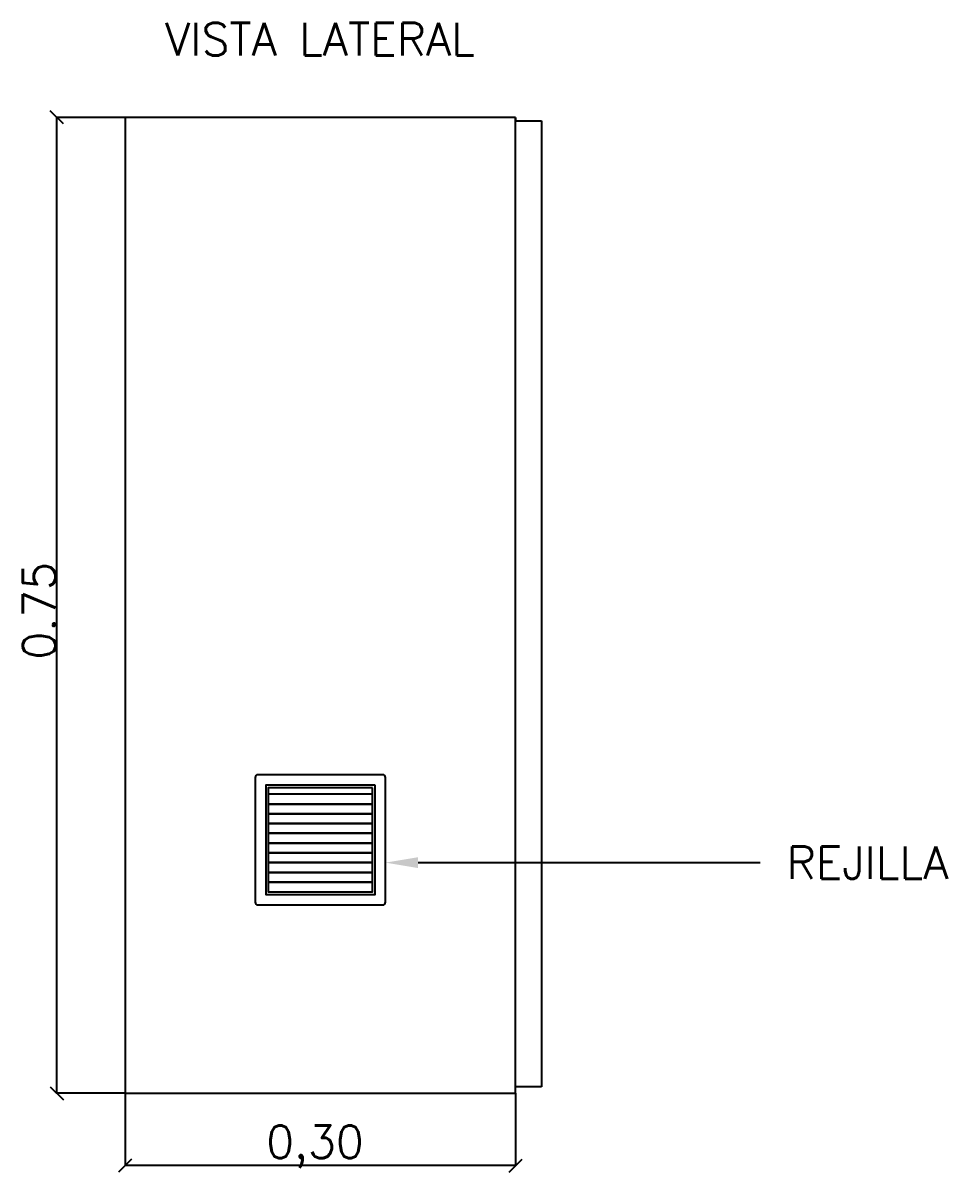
# Model space of a CAD drawing. Extents: x 1442 to 6193, y -332 to 1913.
# Drawn here: x 1442 to 2152, y -198 to 685 of the extents above; entities that cross this region are included whole.
import ezdxf

# ---------------------------------------------------------------- set-up
doc = ezdxf.new("R2010")
doc.units = 0
doc.layers.get('0').update_dxf_attribs({"linetype": 'CONTINUOUS'})
for name, color, linetype in [('--00-VTA_CARTELES_LEYENDAS', 8, 'CONTINUOUS'), ('--00-VTA_FDO_2', 8, 'CONTINUOUS'), ('--00-VTA_TEXTO_1', 7, 'CONTINUOUS'), ('--00-VTA_TEXTO_LEADERS', 1, 'CONTINUOUS'), ('UNIFILAR', 3, 'CONTINUOUS')]:
    doc.layers.add(name, color=color, linetype=linetype)
doc.styles.add('1-10__M1000_', font='romans.shx', dxfattribs={"height": 25})
doc.dimstyles.get("Standard").update_dxf_attribs({"dimtxt": 0.18, "dimasz": 0.18, "dimexe": 0.18, "dimexo": 0.0625, "dimgap": 0.09, "dimtad": 0, "dimtih": 1, "dimtoh": 1, "dimzin": 0, "dimcen": 0.09, "dimazin": 3, "dimtfac": 1, "dimtofl": 0, "dimtmove": 0, "dimatfit": 3})

# ---------------------------------------------------------------- blocks, each defined once
blk = doc.blocks.new('*U95')
at = {"layer": '--00-VTA_TEXTO_1', "style": '1-10__M1000_'}
blk.add_text('VISTA LATERAL', height=25, dxfattribs=at).set_placement((1551.04, 659.8))
blk = doc.blocks.new('_OBLIQUE')
at = {"color": 0, "linetype": 'BYBLOCK'}
blk.add_line((-0.5, -0.5), (0.5, 0.5), dxfattribs=at)
blk = doc.blocks.new('*U178')
at = {"layer": 'UNIFILAR', "color": 7, "style": '1-10__M1000_'}
blk.add_text('0,30', height=25, dxfattribs=at).set_placement((1628.56, -187.62))
blk = doc.blocks.new('*D36')
at = {"layer": 'UNIFILAR', "color": 8}
for p, q in [((1520.22, -137.82), (1520.22, -193.38)), ((1820.22, -137.82), (1820.22, -193.38)), ((1820.22, -193.38), (1520.22, -193.38))]:
    blk.add_line(p, q, dxfattribs=at)
at = {"layer": '--00-VTA_CARTELES_LEYENDAS'}
blk.add_blockref('*U178', (0, 0), dxfattribs=at)
at = {"layer": 'UNIFILAR', "color": 8, "xscale": 10, "yscale": 10, "zscale": 10, "rotation": 180}
blk.add_blockref('_OBLIQUE', (1520.22, -193.38), dxfattribs=at)
at = {"layer": 'UNIFILAR', "color": 8, "xscale": 10, "yscale": 10, "zscale": 10}
blk.add_blockref('_OBLIQUE', (1820.22, -193.38), dxfattribs=at)
blk = doc.blocks.new('*U179')
at = {"layer": 'UNIFILAR', "color": 7, "style": '1-10__M1000_'}
blk.add_text('0.75', height=25, rotation=90, dxfattribs=at).set_placement((1466.73, 195.51))
blk = doc.blocks.new('*D37')
at = {"layer": 'UNIFILAR', "color": 8}
for p, q in [((1520.22, 612.18), (1467.73, 612.18)), ((1467.73, -137.82), (1467.73, 612.18)), ((1520.22, -137.82), (1467.73, -137.82))]:
    blk.add_line(p, q, dxfattribs=at)
at = {"layer": '--00-VTA_CARTELES_LEYENDAS'}
blk.add_blockref('*U179', (0, 0), dxfattribs=at)
at = {"layer": 'UNIFILAR', "color": 8, "xscale": 10, "yscale": 10, "zscale": 10}
for p, rotation in [((1467.73, 612.18), 90), ((1467.73, -137.82), 270)]:
    blk.add_blockref('_OBLIQUE', p, dxfattribs=dict(at, rotation=rotation))
blk = doc.blocks.new('*U174')
at = {"layer": '--00-VTA_TEXTO_LEADERS', "linetype": 'BYBLOCK'}
blk.add_line((2008.2, 39.43), (2008.2, 39.43), dxfattribs=at)
blk.add_lwpolyline([(1745.22, 39.43), (2008.2, 39.43)], dxfattribs=at)
at = {"layer": '--00-VTA_TEXTO_LEADERS'}
blk.add_solid([(1745.22, 35.26), (1720.22, 39.43), (1745.22, 43.59)], dxfattribs=at)
at = {"layer": '--00-VTA_TEXTO_LEADERS', "color": 7, "style": '1-10__M1000_'}
blk.add_text('REJILLA', height=25, dxfattribs=at).set_placement((2028.44, 26.93))

msp = doc.modelspace()

# ---------------------------------------------------------------- linework, layer by layer
at = {"layer": '--00-VTA_FDO_2'}
msp.add_lwpolyline([(1718.225, 106.947), (1622.225, 106.947, 0.4142136), (1620.225, 104.947), (1620.225, 8.947, 0.4142136), (1622.225, 6.947), (1718.225, 6.947, 0.4142136), (1720.225, 8.947), (1720.225, 104.947, 0.4142136)], format="xyb", close=True, dxfattribs=at)
for points in [[(1712.225, 98.947), (1628.225, 98.947), (1628.225, 14.947), (1712.225, 14.947)], [(1710.225, 96.947), (1630.225, 96.947), (1630.225, 16.947), (1710.225, 16.947)], [(1710.225, 91.947), (1630.225, 91.947), (1630.225, 84.447), (1710.225, 84.447)], [(1710.225, 84.447), (1630.225, 84.447), (1630.225, 76.947), (1710.225, 76.947)], [(1710.225, 76.947), (1630.225, 76.947), (1630.225, 69.447), (1710.225, 69.447)], [(1710.225, 69.447), (1630.225, 69.447), (1630.225, 61.947), (1710.225, 61.947)], [(1710.225, 61.947), (1630.225, 61.947), (1630.225, 54.447), (1710.225, 54.447)], [(1710.225, 54.447), (1630.225, 54.447), (1630.225, 46.947), (1710.225, 46.947)], [(1710.225, 46.947), (1630.225, 46.947), (1630.225, 39.447), (1710.225, 39.447)], [(1710.225, 39.447), (1630.225, 39.447), (1630.225, 31.947), (1710.225, 31.947)], [(1710.225, 31.947), (1630.225, 31.947), (1630.225, 24.447), (1710.225, 24.447)], [(1710.225, 24.447), (1630.225, 24.447), (1630.225, 16.947), (1710.225, 16.947)]]:
    msp.add_lwpolyline(points, close=True, dxfattribs=at)
for p, q in [((1820.225, 612.179), (1520.225, 612.179)), ((1520.225, 612.179), (1520.225, -137.821)), ((1520.225, 612.179), (1520.225, 592.179)), ((1820.225, 612.179), (1820.225, 612.179)), ((1820.225, 612.179), (1820.225, 612.179)), ((1820.225, -137.821), (1820.225, 612.179)), ((1820.225, 612.179), (1820.225, 609.679)), ((1820.225, 609.679), (1840.225, 609.679)), ((1840.225, 609.679), (1840.225, -132.821)), ((1520.225, -137.821), (1820.225, -137.821)), ((1840.225, -132.821), (1820.225, -132.821))]:
    msp.add_line(p, q)

# ---------------------------------------------------------------- block references
at = {"layer": '--00-VTA_CARTELES_LEYENDAS'}
for name in ['*U95', '*U174']:
    msp.add_blockref(name, (0, 0), dxfattribs=at)

# ---------------------------------------------------------------- dimensions: what is measured, and where the dimension line sits
at = {"layer": 'UNIFILAR'}
dim = msp.add_linear_dim(base=(1467.73, 612.179), p1=(1520.225, -137.821), p2=(1520.225, 612.179), angle=90, text='0.75', dimstyle='Standard', dxfattribs=at)
dim.commit()
dim.dimension.update_dxf_attribs({"geometry": '*D37', "text_midpoint": (1454.23, 237.179)})
dim = msp.add_linear_dim(base=(1520.225, -193.382), p1=(1820.225, -137.821), p2=(1520.225, -137.821), text='0,30', dimstyle='Standard', dxfattribs=at)
dim.commit()
dim.dimension.update_dxf_attribs({"geometry": '*D36', "text_midpoint": (1670.225, -177.501)})

doc.saveas('drawing.dxf')
